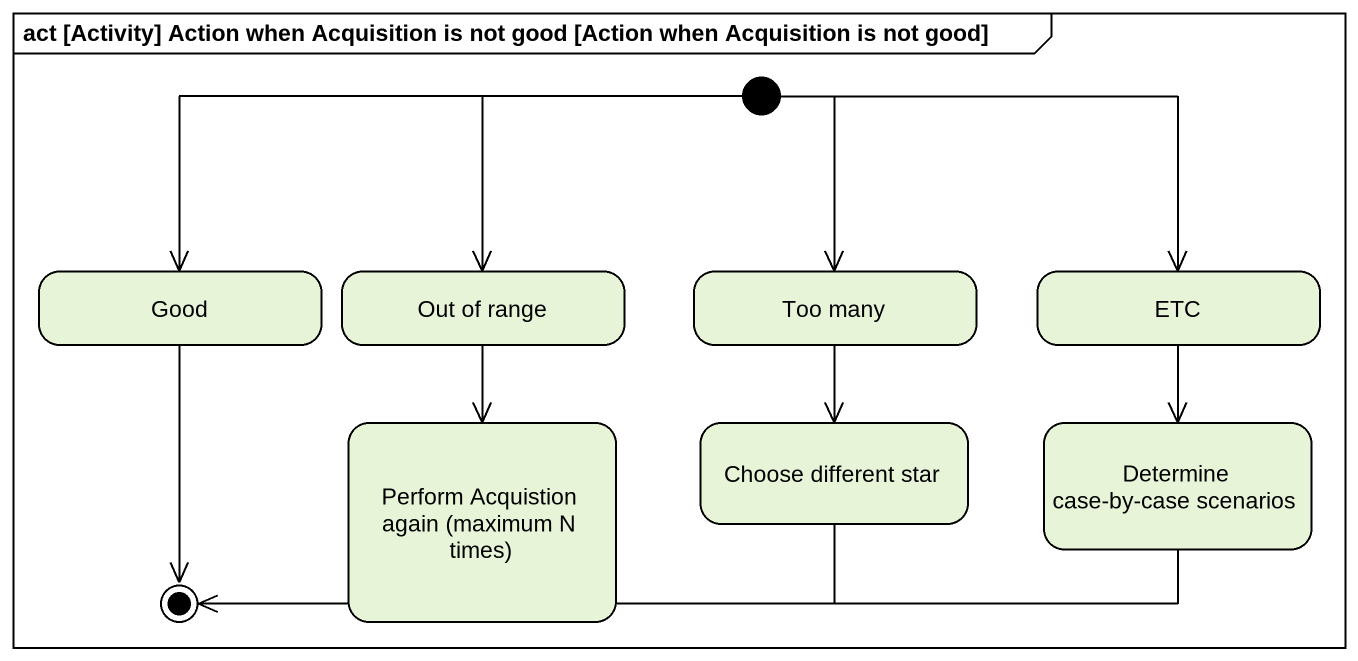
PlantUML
@startuml
mainframe act [Activity] Action when Acquisition is not good [Action when Acquisition is not good]
hide empty description
state Good
state "Out of range" as Out_of_range
state "Too many" as Too_many
state ETC
state "Perform Acquistion again (maximum N times)" as Perform_Acquistion_again
state "Choose different star" as Choose_different_star
state "Determine case-by-case scenarios" as Determine_case_by_case
[*] -left-> Good
[*] --> Out_of_range
[*] --> Too_many
[*] -right-> ETC
Out_of_range --> Perform_Acquistion_again
Too_many --> Choose_different_star
ETC --> Determine_case_by_case
Good --> [*]
Perform_Acquistion_again -left-> [*]
Choose_different_star -left-> [*]
Determine_case_by_case -left-> [*]
@enduml
